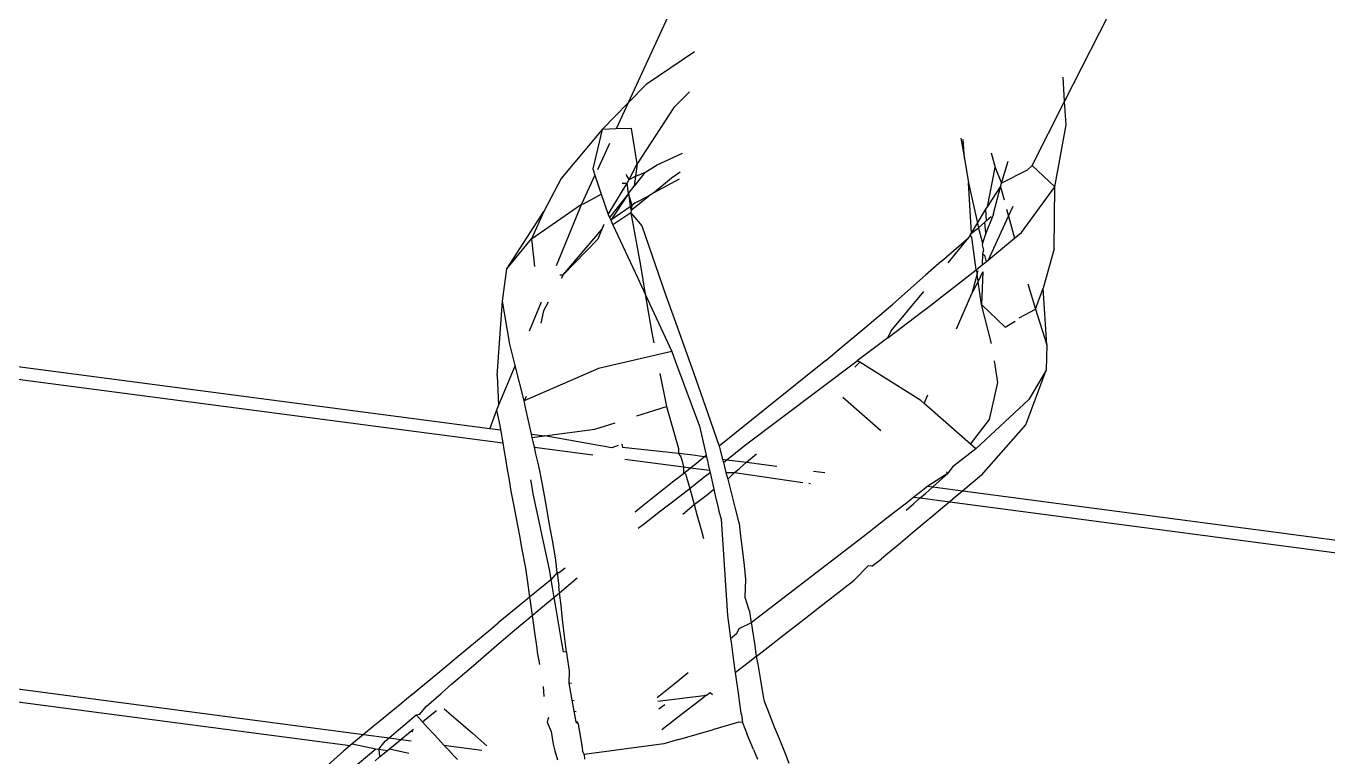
# Model space of a CAD drawing. Header units: inches. Extents: x 3324238 to 135265466, y -1036581 to 20094598.
# Drawn here: x 3354727.012 to 3354727.81, y -519085.659 to -519085.211 of the extents above; entities that cross this region are included whole.
import ezdxf

# ---------------------------------------------------------------- set-up
doc = ezdxf.new("R2010")
doc.units = ezdxf.units.IN
doc.header["$MEASUREMENT"] = 0
doc.layers.add('FURNITURE', color=32, linetype='Continuous', lineweight=13)

msp = doc.modelspace()

# ---------------------------------------------------------------- linework, layer by layer
for p, q in [((3354724.15315, -519085.04399, 0.00267), (3354727.29604, -519085.45769, 0.00267)), ((3354724.15016, -519085.05143, 0.00267), (3354727.30391, -519085.46655, 0.00267)), ((3354727.64859, -519085.25701, 0.00267), (3354727.68551, -519085.18426, 0.00267)), ((3354727.40988, -519085.19502, 0.00267), (3354727.38098, -519085.25782, 0.00267)), ((3354724.07855, -519085.23203, 0.00267), (3354727.21863, -519085.64536, 0.00267)), ((3354727.4215, -519085.22658, 0.00267), (3354727.39193, -519085.24659, 0.00267)), ((3354724.07592, -519085.23951, 0.00267), (3354727.21043, -519085.6521, 0.00267)), ((3354727.39193, -519085.24659, 0.00267), (3354727.38098, -519085.25782, 0.00267)), ((3354727.64859, -519085.25701, 0.00267), (3354727.64763, -519085.24221, 0.00267)), ((3354727.41859, -519085.25115, 0.00267), (3354727.40886, -519085.2607, 0.00267)), ((3354727.62866, -519085.29629, 0.00267), (3354727.64859, -519085.25701, 0.00267)), ((3354727.64952, -519085.27132, 0.00267), (3354727.64859, -519085.25701, 0.00267)), ((3354727.38098, -519085.25782, 0.00267), (3354727.36491, -519085.27431, 0.00267)), ((3354727.38098, -519085.25782, 0.00267), (3354727.37356, -519085.27395, 0.00267)), ((3354727.40886, -519085.2607, 0.00267), (3354727.38635, -519085.29532, 0.00267)), ((3354727.64257, -519085.30949, 0.00267), (3354727.64952, -519085.27132, 0.00267)), ((3354727.36491, -519085.27431, 0.00267), (3354727.3398, -519085.30427, 0.00267)), ((3354727.36491, -519085.27431, 0.00267), (3354727.35919, -519085.29844, 0.00267)), ((3354727.37356, -519085.27395, 0.00267), (3354727.36491, -519085.27431, 0.00267)), ((3354727.38302, -519085.27356, 0.00267), (3354727.37356, -519085.27395, 0.00267)), ((3354727.38635, -519085.29532, 0.00267), (3354727.38302, -519085.27356, 0.00267)), ((3354727.58498, -519085.27965, 0.00267), (3354727.58711, -519085.29201, 0.00267)), ((3354727.58711, -519085.29201, 0.00267), (3354727.5864, -519085.28034, 0.00267)), ((3354727.36948, -519085.28281, 0.00267), (3354727.36207, -519085.29891, 0.00267)), ((3354727.39858, -519085.29585, 0.00267), (3354727.41413, -519085.2887, 0.00267)), ((3354727.60363, -519085.28867, 0.00267), (3354727.60589, -519085.29753, 0.00267)), ((3354727.38144, -519085.30493, 0.00267), (3354727.38635, -519085.29532, 0.00267)), ((3354727.38635, -519085.29532, 0.00267), (3354727.38538, -519085.30284, 0.00267)), ((3354727.39118, -519085.30054, 0.00267), (3354727.39858, -519085.29585, 0.00267)), ((3354727.58711, -519085.29201, 0.00267), (3354727.58972, -519085.30693, 0.00267)), ((3354727.60989, -519085.30722, 0.00267), (3354727.61389, -519085.29363, 0.00267)), ((3354727.62866, -519085.29629, 0.00267), (3354727.62559, -519085.29928, 0.00267)), ((3354727.64257, -519085.30949, 0.00267), (3354727.62866, -519085.29629, 0.00267)), ((3354727.3398, -519085.30427, 0.00267), (3354727.32906, -519085.32466, 0.00267)), ((3354727.3605, -519085.30232, 0.00267), (3354727.35233, -519085.32008, 0.00267)), ((3354727.35919, -519085.29844, 0.00267), (3354727.3605, -519085.30232, 0.00267)), ((3354727.3605, -519085.30232, 0.00267), (3354727.3644, -519085.31395, 0.00267)), ((3354727.38144, -519085.30493, 0.00267), (3354727.37968, -519085.30177, 0.00267)), ((3354727.38032, -519085.30712, 0.00267), (3354727.38144, -519085.30493, 0.00267)), ((3354727.38144, -519085.30493, 0.00267), (3354727.38538, -519085.30284, 0.00267)), ((3354727.39118, -519085.30054, 0.00267), (3354727.38459, -519085.30896, 0.00267)), ((3354727.38538, -519085.30284, 0.00267), (3354727.38459, -519085.30896, 0.00267)), ((3354727.38538, -519085.30284, 0.00267), (3354727.39118, -519085.30054, 0.00267)), ((3354727.40738, -519085.30404, 0.00267), (3354727.39664, -519085.31319, 0.00267)), ((3354727.41224, -519085.30463, 0.00267), (3354727.39664, -519085.31319, 0.00267)), ((3354727.41274, -519085.30041, 0.00267), (3354727.40738, -519085.30404, 0.00267)), ((3354727.6012, -519085.32163, 0.00267), (3354727.60589, -519085.29753, 0.00267)), ((3354727.60589, -519085.29753, 0.00267), (3354727.60989, -519085.30722, 0.00267)), ((3354727.62559, -519085.29928, 0.00267), (3354727.60989, -519085.30722, 0.00267)), ((3354727.36857, -519085.32635, 0.00267), (3354727.38032, -519085.30712, 0.00267)), ((3354727.37725, -519085.30714, 0.00267), (3354727.38032, -519085.30712, 0.00267)), ((3354727.38108, -519085.31346, 0.00267), (3354727.38032, -519085.30712, 0.00267)), ((3354727.38108, -519085.31346, 0.00267), (3354727.38459, -519085.30896, 0.00267)), ((3354727.58972, -519085.30693, 0.00267), (3354727.59516, -519085.33164, 0.00267)), ((3354727.59147, -519085.33776, 0.00267), (3354727.58972, -519085.30693, 0.00267)), ((3354727.6012, -519085.32163, 0.00267), (3354727.60919, -519085.30944, 0.00267)), ((3354727.60488, -519085.32584, 0.00267), (3354727.60919, -519085.30944, 0.00267)), ((3354727.60919, -519085.30944, 0.00267), (3354727.60989, -519085.30722, 0.00267)), ((3354727.60919, -519085.30944, 0.00267), (3354727.61142, -519085.31746, 0.00267)), ((3354727.62221, -519085.33747, 0.00267), (3354727.64257, -519085.30949, 0.00267)), ((3354727.64212, -519085.34744, 0.00267), (3354727.64257, -519085.30949, 0.00267)), ((3354727.32152, -519085.3414, 0.00267), (3354727.35233, -519085.32008, 0.00267)), ((3354727.35233, -519085.32008, 0.00267), (3354727.33673, -519085.35785, 0.00267)), ((3354727.35233, -519085.32008, 0.00267), (3354727.35342, -519085.31977, 0.00267)), ((3354727.35342, -519085.31977, 0.00267), (3354727.3644, -519085.31395, 0.00267)), ((3354727.3644, -519085.31395, 0.00267), (3354727.36857, -519085.32635, 0.00267)), ((3354727.38108, -519085.31346, 0.00267), (3354727.36948, -519085.3283, 0.00267)), ((3354727.38108, -519085.31346, 0.00267), (3354727.3702, -519085.32985, 0.00267)), ((3354727.38108, -519085.31346, 0.00267), (3354727.3812, -519085.31449, 0.00267)), ((3354727.3812, -519085.31449, 0.00267), (3354727.38205, -519085.32162, 0.00267)), ((3354727.3812, -519085.31449, 0.00267), (3354727.38305, -519085.32092, 0.00267)), ((3354727.38305, -519085.32092, 0.00267), (3354727.38205, -519085.32162, 0.00267)), ((3354727.38268, -519085.32383, 0.00267), (3354727.39342, -519085.31522, 0.00267)), ((3354727.38305, -519085.32092, 0.00267), (3354727.38268, -519085.32383, 0.00267)), ((3354727.38505, -519085.31954, 0.00267), (3354727.38305, -519085.32092, 0.00267)), ((3354727.39342, -519085.31522, 0.00267), (3354727.38505, -519085.31954, 0.00267)), ((3354727.39664, -519085.31319, 0.00267), (3354727.39342, -519085.31522, 0.00267)), ((3354727.30655, -519085.35964, 0.00267), (3354727.32906, -519085.32466, 0.00267)), ((3354727.32906, -519085.32466, 0.00267), (3354727.32152, -519085.3414, 0.00267)), ((3354727.36857, -519085.32635, 0.00267), (3354727.36948, -519085.3283, 0.00267)), ((3354727.36948, -519085.3283, 0.00267), (3354727.3702, -519085.32985, 0.00267)), ((3354727.38205, -519085.32162, 0.00267), (3354727.3702, -519085.32985, 0.00267)), ((3354727.38249, -519085.32531, 0.00267), (3354727.37156, -519085.33274, 0.00267)), ((3354727.38205, -519085.32162, 0.00267), (3354727.38268, -519085.32383, 0.00267)), ((3354727.38268, -519085.32383, 0.00267), (3354727.38249, -519085.32531, 0.00267)), ((3354727.38249, -519085.32531, 0.00267), (3354727.38844, -519085.35759, 0.00267)), ((3354727.38249, -519085.32531, 0.00267), (3354727.38926, -519085.33345, 0.00267)), ((3354727.59516, -519085.33164, 0.00267), (3354727.60035, -519085.32303, 0.00267)), ((3354727.60452, -519085.32715, 0.00267), (3354727.60025, -519085.33786, 0.00267)), ((3354727.60035, -519085.32303, 0.00267), (3354727.6012, -519085.32163, 0.00267)), ((3354727.6007, -519085.33011, 0.00267), (3354727.60035, -519085.32303, 0.00267)), ((3354727.6007, -519085.33011, 0.00267), (3354727.60348, -519085.32763, 0.00267)), ((3354727.60183, -519085.35421, 0.00267), (3354727.61417, -519085.3274, 0.00267)), ((3354727.60488, -519085.32584, 0.00267), (3354727.60452, -519085.32715, 0.00267)), ((3354727.61301, -519085.32321, 0.00267), (3354727.61417, -519085.3274, 0.00267)), ((3354727.61417, -519085.3274, 0.00267), (3354727.61694, -519085.32138, 0.00267)), ((3354727.61417, -519085.3274, 0.00267), (3354727.61794, -519085.34098, 0.00267)), ((3354727.34107, -519085.36332, 0.00267), (3354727.36462, -519085.33583, 0.00267)), ((3354727.36601, -519085.33249, 0.00267), (3354727.36222, -519085.34157, 0.00267)), ((3354727.36601, -519085.33249, 0.00267), (3354727.36462, -519085.33583, 0.00267)), ((3354727.3702, -519085.32985, 0.00267), (3354727.37156, -519085.33274, 0.00267)), ((3354727.37156, -519085.33274, 0.00267), (3354727.38681, -519085.36538, 0.00267)), ((3354727.38926, -519085.33345, 0.00267), (3354727.40403, -519085.37609, 0.00267)), ((3354727.59147, -519085.33776, 0.00267), (3354727.59516, -519085.33164, 0.00267)), ((3354727.59147, -519085.33776, 0.00267), (3354727.59579, -519085.33451, 0.00267)), ((3354727.59516, -519085.33164, 0.00267), (3354727.59579, -519085.33451, 0.00267)), ((3354727.59579, -519085.33451, 0.00267), (3354727.59957, -519085.33113, 0.00267)), ((3354727.59579, -519085.33451, 0.00267), (3354727.59603, -519085.33563, 0.00267)), ((3354727.59603, -519085.33563, 0.00267), (3354727.59832, -519085.34399, 0.00267)), ((3354727.59957, -519085.33113, 0.00267), (3354727.6007, -519085.33011, 0.00267)), ((3354727.60025, -519085.33786, 0.00267), (3354727.59957, -519085.33113, 0.00267)), ((3354727.30655, -519085.35964, 0.00267), (3354727.32152, -519085.3414, 0.00267)), ((3354727.32152, -519085.3414, 0.00267), (3354727.32333, -519085.35828, 0.00267)), ((3354727.36222, -519085.34157, 0.00267), (3354727.34107, -519085.36332, 0.00267)), ((3354727.57299, -519085.35493, 0.00267), (3354727.58976, -519085.34058, 0.00267)), ((3354727.57708, -519085.35598, 0.00267), (3354727.58976, -519085.34058, 0.00267)), ((3354727.58976, -519085.34058, 0.00267), (3354727.59064, -519085.33912, 0.00267)), ((3354727.59064, -519085.33912, 0.00267), (3354727.59147, -519085.33776, 0.00267)), ((3354727.59171, -519085.34027, 0.00267), (3354727.59064, -519085.33912, 0.00267)), ((3354727.59186, -519085.34187, 0.00267), (3354727.59171, -519085.34027, 0.00267)), ((3354727.59432, -519085.36038, 0.00267), (3354727.59186, -519085.34187, 0.00267)), ((3354727.59832, -519085.34399, 0.00267), (3354727.5981, -519085.34502, 0.00267)), ((3354727.60025, -519085.33786, 0.00267), (3354727.59832, -519085.34399, 0.00267)), ((3354727.60183, -519085.35421, 0.00267), (3354727.61794, -519085.34098, 0.00267)), ((3354727.61794, -519085.34098, 0.00267), (3354727.62221, -519085.33747, 0.00267)), ((3354727.5981, -519085.34502, 0.00267), (3354727.59882, -519085.34831, 0.00267)), ((3354727.59821, -519085.35057, 0.00267), (3354727.5981, -519085.35727, 0.00267)), ((3354727.59821, -519085.35057, 0.00267), (3354727.5981, -519085.35727, 0.00267)), ((3354727.59882, -519085.34831, 0.00267), (3354727.59821, -519085.35057, 0.00267)), ((3354727.59821, -519085.35057, 0.00267), (3354727.59947, -519085.35126, 0.00267)), ((3354727.59947, -519085.35126, 0.00267), (3354727.60038, -519085.3554, 0.00267)), ((3354727.64212, -519085.34744, 0.00267), (3354727.63538, -519085.37151, 0.00267)), ((3354727.30372, -519085.37949, 0.00267), (3354727.30655, -519085.35964, 0.00267)), ((3354727.38844, -519085.35759, 0.00267), (3354727.3914, -519085.37531, 0.00267)), ((3354727.57299, -519085.35493, 0.00267), (3354727.56323, -519085.36361, 0.00267)), ((3354727.56478, -519085.38335, 0.00267), (3354727.59432, -519085.36038, 0.00267)), ((3354727.59432, -519085.36038, 0.00267), (3354727.5981, -519085.35727, 0.00267)), ((3354727.59432, -519085.36038, 0.00267), (3354727.59493, -519085.36276, 0.00267)), ((3354727.59493, -519085.36276, 0.00267), (3354727.59548, -519085.3607, 0.00267)), ((3354727.5981, -519085.35727, 0.00267), (3354727.60038, -519085.3554, 0.00267)), ((3354727.60038, -519085.3554, 0.00267), (3354727.60183, -519085.35421, 0.00267)), ((3354727.33895, -519085.36336, 0.00267), (3354727.34107, -519085.36332, 0.00267)), ((3354727.34107, -519085.36332, 0.00267), (3354727.33984, -519085.36557, 0.00267)), ((3354727.38681, -519085.36538, 0.00267), (3354727.3914, -519085.37531, 0.00267)), ((3354727.56323, -519085.36361, 0.00267), (3354727.54332, -519085.38131, 0.00267)), ((3354727.59493, -519085.36276, 0.00267), (3354727.59166, -519085.3749, 0.00267)), ((3354727.59166, -519085.3749, 0.00267), (3354727.59565, -519085.36765, 0.00267)), ((3354727.59565, -519085.36765, 0.00267), (3354727.59493, -519085.36276, 0.00267)), ((3354727.59565, -519085.36765, 0.00267), (3354727.59847, -519085.36151, 0.00267)), ((3354727.5977, -519085.38163, 0.00267), (3354727.59565, -519085.36765, 0.00267)), ((3354727.59847, -519085.36151, 0.00267), (3354727.5977, -519085.38163, 0.00267)), ((3354727.3914, -519085.37531, 0.00267), (3354727.39538, -519085.39907, 0.00267)), ((3354727.3914, -519085.37531, 0.00267), (3354727.40762, -519085.4104, 0.00267)), ((3354727.40403, -519085.37609, 0.00267), (3354727.40908, -519085.39021, 0.00267)), ((3354727.54224, -519085.39777, 0.00267), (3354727.56219, -519085.37356, 0.00267)), ((3354727.58236, -519085.39651, 0.00267), (3354727.59166, -519085.3749, 0.00267)), ((3354727.62612, -519085.369, 0.00267), (3354727.63071, -519085.38453, 0.00267)), ((3354727.63071, -519085.38453, 0.00267), (3354727.63538, -519085.37151, 0.00267)), ((3354727.63761, -519085.4064, 0.00267), (3354727.63538, -519085.37151, 0.00267)), ((3354727.30054, -519085.42517, 0.00267), (3354727.30372, -519085.37949, 0.00267)), ((3354727.30821, -519085.40593, 0.00267), (3354727.30372, -519085.37949, 0.00267)), ((3354727.32752, -519085.38015, 0.00267), (3354727.32019, -519085.3979, 0.00267)), ((3354727.33184, -519085.38027, 0.00267), (3354727.32904, -519085.38542, 0.00267)), ((3354727.52596, -519085.39584, 0.00267), (3354727.54332, -519085.38131, 0.00267)), ((3354727.56086, -519085.38631, 0.00267), (3354727.56478, -519085.38335, 0.00267)), ((3354727.5977, -519085.38163, 0.00267), (3354727.6122, -519085.39553, 0.00267)), ((3354727.60376, -519085.40555, 0.00267), (3354727.5977, -519085.38163, 0.00267)), ((3354727.62065, -519085.38971, 0.00267), (3354727.63071, -519085.38453, 0.00267)), ((3354727.63071, -519085.38453, 0.00267), (3354727.63761, -519085.4064, 0.00267)), ((3354727.32904, -519085.38542, 0.00267), (3354727.32729, -519085.39314, 0.00267)), ((3354727.40908, -519085.39021, 0.00267), (3354727.42088, -519085.42324, 0.00267)), ((3354727.54009, -519085.402, 0.00267), (3354727.56086, -519085.38631, 0.00267)), ((3354727.6122, -519085.39553, 0.00267), (3354727.61833, -519085.39189, 0.00267)), ((3354727.39538, -519085.39907, 0.00267), (3354727.39658, -519085.40508, 0.00267)), ((3354727.51155, -519085.40792, 0.00267), (3354727.52596, -519085.39584, 0.00267)), ((3354727.54009, -519085.402, 0.00267), (3354727.54224, -519085.39777, 0.00267)), ((3354727.31151, -519085.41894, 0.00267), (3354727.30821, -519085.40593, 0.00267)), ((3354727.50203, -519085.41589, 0.00267), (3354727.51155, -519085.40792, 0.00267)), ((3354727.54009, -519085.402, 0.00267), (3354727.52143, -519085.4161, 0.00267)), ((3354727.63761, -519085.4064, 0.00267), (3354727.63729, -519085.42185, 0.00267)), ((3354727.40762, -519085.4104, 0.00267), (3354727.36261, -519085.42092, 0.00267)), ((3354727.40762, -519085.4104, 0.00267), (3354727.40996, -519085.4167, 0.00267)), ((3354727.40996, -519085.4167, 0.00267), (3354727.42468, -519085.45629, 0.00267)), ((3354727.45211, -519085.46839, 0.00267), (3354727.52143, -519085.4161, 0.00267)), ((3354727.50203, -519085.41589, 0.00267), (3354727.46585, -519085.44497, 0.00267)), ((3354727.52289, -519085.41702, 0.00267), (3354727.52143, -519085.4161, 0.00267)), ((3354727.60763, -519085.42945, 0.00267), (3354727.60565, -519085.41622, 0.00267)), ((3354727.31151, -519085.41894, 0.00267), (3354727.30144, -519085.44331, 0.00267)), ((3354727.31703, -519085.44074, 0.00267), (3354727.31151, -519085.41894, 0.00267)), ((3354727.36261, -519085.42092, 0.00267), (3354727.31703, -519085.44074, 0.00267)), ((3354727.40035, -519085.42388, 0.00267), (3354727.40443, -519085.44422, 0.00267)), ((3354727.42088, -519085.42324, 0.00267), (3354727.42966, -519085.44841, 0.00267)), ((3354727.51987, -519085.42002, 0.00267), (3354727.52289, -519085.41702, 0.00267)), ((3354727.5604, -519085.44047, 0.00267), (3354727.52289, -519085.41702, 0.00267)), ((3354727.62483, -519085.45533, 0.00267), (3354727.63729, -519085.42185, 0.00267)), ((3354727.63729, -519085.42185, 0.00267), (3354727.62671, -519085.43995, 0.00267)), ((3354727.30054, -519085.42517, 0.00267), (3354727.30144, -519085.44331, 0.00267)), ((3354727.60258, -519085.4522, 0.00267), (3354727.60763, -519085.42945, 0.00267)), ((3354727.31837, -519085.43795, 0.00267), (3354727.31703, -519085.44074, 0.00267)), ((3354727.31794, -519085.44478, 0.00267), (3354727.31703, -519085.44074, 0.00267)), ((3354727.51253, -519085.43854, 0.00267), (3354727.53591, -519085.45891, 0.00267)), ((3354727.5625, -519085.44232, 0.00267), (3354727.5604, -519085.44047, 0.00267)), ((3354727.5625, -519085.44232, 0.00267), (3354727.56466, -519085.4371, 0.00267)), ((3354727.62671, -519085.43995, 0.00267), (3354727.59408, -519085.47018, 0.00267)), ((3354727.30012, -519085.44651, 0.00267), (3354727.29604, -519085.45769, 0.00267)), ((3354727.30144, -519085.44331, 0.00267), (3354727.30012, -519085.44651, 0.00267)), ((3354727.30012, -519085.44651, 0.00267), (3354727.30207, -519085.45583, 0.00267)), ((3354727.3216, -519085.46106, 0.00267), (3354727.31794, -519085.44478, 0.00267)), ((3354727.38628, -519085.44995, 0.00267), (3354727.40443, -519085.44422, 0.00267)), ((3354727.40443, -519085.44422, 0.00267), (3354727.41174, -519085.46997, 0.00267)), ((3354727.42966, -519085.44841, 0.00267), (3354727.43666, -519085.46844, 0.00267)), ((3354727.46585, -519085.44497, 0.00267), (3354727.43666, -519085.46844, 0.00267)), ((3354727.59087, -519085.46735, 0.00267), (3354727.5625, -519085.44232, 0.00267)), ((3354727.30207, -519085.45583, 0.00267), (3354727.30254, -519085.45855, 0.00267)), ((3354727.36034, -519085.45815, 0.00267), (3354727.37291, -519085.45418, 0.00267)), ((3354727.42468, -519085.45629, 0.00267), (3354727.4253, -519085.45899, 0.00267)), ((3354727.59087, -519085.46735, 0.00267), (3354727.60258, -519085.4522, 0.00267)), ((3354727.59761, -519085.48639, 0.00267), (3354727.62483, -519085.45533, 0.00267)), ((3354727.29604, -519085.45769, 0.00267), (3354727.30254, -519085.45855, 0.00267)), ((3354727.30254, -519085.45855, 0.00267), (3354727.30289, -519085.46057, 0.00267)), ((3354727.30289, -519085.46057, 0.00267), (3354727.30331, -519085.46304, 0.00267)), ((3354727.30331, -519085.46304, 0.00267), (3354727.30391, -519085.46655, 0.00267)), ((3354727.3216, -519085.46106, 0.00267), (3354727.32964, -519085.46211, 0.00267)), ((3354727.32206, -519085.46309, 0.00267), (3354727.3216, -519085.46106, 0.00267)), ((3354727.32206, -519085.46309, 0.00267), (3354727.32964, -519085.46211, 0.00267)), ((3354727.32263, -519085.46559, 0.00267), (3354727.32206, -519085.46309, 0.00267)), ((3354727.32964, -519085.46211, 0.00267), (3354727.36034, -519085.45815, 0.00267)), ((3354727.37083, -519085.46951, 0.00267), (3354727.32964, -519085.46211, 0.00267)), ((3354727.4253, -519085.45899, 0.00267), (3354727.42873, -519085.4741, 0.00267)), ((3354727.30391, -519085.46655, 0.00267), (3354727.3046, -519085.47057, 0.00267)), ((3354727.3046, -519085.47057, 0.00267), (3354727.30559, -519085.47628, 0.00267)), ((3354727.32342, -519085.46912, 0.00267), (3354727.32263, -519085.46559, 0.00267)), ((3354727.32342, -519085.46912, 0.00267), (3354727.35918, -519085.47383, 0.00267)), ((3354727.32434, -519085.47319, 0.00267), (3354727.32342, -519085.46912, 0.00267)), ((3354727.37476, -519085.46805, 0.00267), (3354727.37083, -519085.46951, 0.00267)), ((3354727.37695, -519085.46724, 0.00267), (3354727.37734, -519085.46923, 0.00267)), ((3354727.41184, -519085.47293, 0.00267), (3354727.37734, -519085.46923, 0.00267)), ((3354727.41174, -519085.46997, 0.00267), (3354727.41184, -519085.47293, 0.00267)), ((3354727.43666, -519085.46844, 0.00267), (3354727.43873, -519085.47647, 0.00267)), ((3354727.44141, -519085.47683, 0.00267), (3354727.45211, -519085.46839, 0.00267)), ((3354727.59408, -519085.47018, 0.00267), (3354727.58047, -519085.4808, 0.00267)), ((3354727.59408, -519085.47018, 0.00267), (3354727.59087, -519085.46735, 0.00267)), ((3354727.30559, -519085.47628, 0.00267), (3354727.30652, -519085.48169, 0.00267)), ((3354727.32563, -519085.47892, 0.00267), (3354727.32434, -519085.47319, 0.00267)), ((3354727.32686, -519085.4844, 0.00267), (3354727.32563, -519085.47892, 0.00267)), ((3354727.37875, -519085.47641, 0.00267), (3354727.41492, -519085.48117, 0.00267)), ((3354727.41914, -519085.47389, 0.00267), (3354727.41184, -519085.47293, 0.00267)), ((3354727.41184, -519085.47293, 0.00267), (3354727.41319, -519085.47509, 0.00267)), ((3354727.41319, -519085.47509, 0.00267), (3354727.41393, -519085.47768, 0.00267)), ((3354727.41393, -519085.47768, 0.00267), (3354727.41492, -519085.48117, 0.00267)), ((3354727.41913, -519085.48172, 0.00267), (3354727.42275, -519085.47885, 0.00267)), ((3354727.42759, -519085.47501, 0.00267), (3354727.41914, -519085.47389, 0.00267)), ((3354727.42275, -519085.47885, 0.00267), (3354727.42546, -519085.4767, 0.00267)), ((3354727.42546, -519085.4767, 0.00267), (3354727.42759, -519085.47501, 0.00267)), ((3354727.42759, -519085.47501, 0.00267), (3354727.42873, -519085.4741, 0.00267)), ((3354727.42898, -519085.47519, 0.00267), (3354727.42759, -519085.47501, 0.00267)), ((3354727.42873, -519085.4741, 0.00267), (3354727.42898, -519085.47519, 0.00267)), ((3354727.42898, -519085.47519, 0.00267), (3354727.42945, -519085.47723, 0.00267)), ((3354727.42945, -519085.47723, 0.00267), (3354727.43003, -519085.47981, 0.00267)), ((3354727.43003, -519085.47981, 0.00267), (3354727.43082, -519085.48326, 0.00267)), ((3354727.43873, -519085.47647, 0.00267), (3354727.44141, -519085.47683, 0.00267)), ((3354727.43873, -519085.47647, 0.00267), (3354727.43926, -519085.47852, 0.00267)), ((3354727.43926, -519085.47852, 0.00267), (3354727.44141, -519085.47683, 0.00267)), ((3354727.43926, -519085.47852, 0.00267), (3354727.43994, -519085.48113, 0.00267)), ((3354727.44141, -519085.47683, 0.00267), (3354727.45348, -519085.47841, 0.00267)), ((3354727.44889, -519085.48231, 0.00267), (3354727.45146, -519085.48012, 0.00267)), ((3354727.45146, -519085.48012, 0.00267), (3354727.45348, -519085.47841, 0.00267)), ((3354727.45348, -519085.47841, 0.00267), (3354727.4597, -519085.47312, 0.00267)), ((3354727.45348, -519085.47841, 0.00267), (3354727.46727, -519085.48023, 0.00267)), ((3354727.46727, -519085.48023, 0.00267), (3354727.47214, -519085.48087, 0.00267)), ((3354727.30652, -519085.48169, 0.00267), (3354727.30784, -519085.48936, 0.00267)), ((3354727.32715, -519085.48571, 0.00267), (3354727.32686, -519085.4844, 0.00267)), ((3354727.32829, -519085.49206, 0.00267), (3354727.32715, -519085.48571, 0.00267)), ((3354727.40885, -519085.48987, 0.00267), (3354727.41474, -519085.4852, 0.00267)), ((3354727.41492, -519085.48117, 0.00267), (3354727.41474, -519085.4852, 0.00267)), ((3354727.41474, -519085.4852, 0.00267), (3354727.41913, -519085.48172, 0.00267)), ((3354727.41611, -519085.48539, 0.00267), (3354727.41474, -519085.4852, 0.00267)), ((3354727.41492, -519085.48117, 0.00267), (3354727.41913, -519085.48172, 0.00267)), ((3354727.41611, -519085.48539, 0.00267), (3354727.41672, -519085.4875, 0.00267)), ((3354727.41672, -519085.4875, 0.00267), (3354727.41769, -519085.49104, 0.00267)), ((3354727.41913, -519085.48172, 0.00267), (3354727.43082, -519085.48326, 0.00267)), ((3354727.4222, -519085.49163, 0.00267), (3354727.42817, -519085.48699, 0.00267)), ((3354727.42817, -519085.48699, 0.00267), (3354727.43114, -519085.48468, 0.00267)), ((3354727.43082, -519085.48326, 0.00267), (3354727.43114, -519085.48468, 0.00267)), ((3354727.43114, -519085.48468, 0.00267), (3354727.43177, -519085.48747, 0.00267)), ((3354727.43177, -519085.48747, 0.00267), (3354727.43305, -519085.49306, 0.00267)), ((3354727.43994, -519085.48113, 0.00267), (3354727.44083, -519085.48458, 0.00267)), ((3354727.44083, -519085.48458, 0.00267), (3354727.44606, -519085.48472, 0.00267)), ((3354727.44083, -519085.48458, 0.00267), (3354727.44192, -519085.48882, 0.00267)), ((3354727.44192, -519085.48882, 0.00267), (3354727.44606, -519085.48472, 0.00267)), ((3354727.44606, -519085.48472, 0.00267), (3354727.44889, -519085.48231, 0.00267)), ((3354727.44606, -519085.48472, 0.00267), (3354727.48807, -519085.4908, 0.00267)), ((3354727.49457, -519085.48382, 0.00267), (3354727.50158, -519085.48475, 0.00267)), ((3354727.57724, -519085.48498, 0.00267), (3354727.56475, -519085.49306, 0.00267)), ((3354727.56767, -519085.49345, 0.00267), (3354727.57724, -519085.48498, 0.00267)), ((3354727.57604, -519085.48425, 0.00267), (3354727.57724, -519085.48498, 0.00267)), ((3354727.57724, -519085.48498, 0.00267), (3354727.58047, -519085.4808, 0.00267)), ((3354727.59761, -519085.48639, 0.00267), (3354727.58622, -519085.49589, 0.00267)), ((3354727.30784, -519085.48936, 0.00267), (3354727.30899, -519085.4961, 0.00267)), ((3354727.30899, -519085.4961, 0.00267), (3354727.31072, -519085.50533, 0.00267)), ((3354727.32107, -519085.48919, 0.00267), (3354727.32139, -519085.49115, 0.00267)), ((3354727.32139, -519085.49115, 0.00267), (3354727.32246, -519085.49777, 0.00267)), ((3354727.32947, -519085.49871, 0.00267), (3354727.32829, -519085.49206, 0.00267)), ((3354727.39503, -519085.50084, 0.00267), (3354727.40296, -519085.49455, 0.00267)), ((3354727.40296, -519085.49455, 0.00267), (3354727.40885, -519085.48987, 0.00267)), ((3354727.40812, -519085.50257, 0.00267), (3354727.41618, -519085.49631, 0.00267)), ((3354727.41618, -519085.49631, 0.00267), (3354727.41862, -519085.49441, 0.00267)), ((3354727.41769, -519085.49104, 0.00267), (3354727.41862, -519085.49441, 0.00267)), ((3354727.41862, -519085.49441, 0.00267), (3354727.4222, -519085.49163, 0.00267)), ((3354727.41862, -519085.49441, 0.00267), (3354727.41926, -519085.49672, 0.00267)), ((3354727.42952, -519085.49809, 0.00267), (3354727.43347, -519085.4949, 0.00267)), ((3354727.43305, -519085.49306, 0.00267), (3354727.43347, -519085.4949, 0.00267)), ((3354727.43347, -519085.4949, 0.00267), (3354727.43434, -519085.49873, 0.00267)), ((3354727.44192, -519085.48882, 0.00267), (3354727.44337, -519085.49441, 0.00267)), ((3354727.44337, -519085.49441, 0.00267), (3354727.44485, -519085.50013, 0.00267)), ((3354727.49162, -519085.49126, 0.00267), (3354727.49273, -519085.49141, 0.00267)), ((3354727.56475, -519085.49306, 0.00267), (3354727.55972, -519085.49699, 0.00267)), ((3354727.56316, -519085.49744, 0.00267), (3354727.56767, -519085.49345, 0.00267)), ((3354727.56475, -519085.49306, 0.00267), (3354727.56767, -519085.49345, 0.00267)), ((3354727.56767, -519085.49345, 0.00267), (3354727.58622, -519085.49589, 0.00267)), ((3354727.58622, -519085.49589, 0.00267), (3354727.58146, -519085.49986, 0.00267)), ((3354727.58622, -519085.49589, 0.00267), (3354731.37885, -519085.99636, 0.00267)), ((3354727.32246, -519085.49777, 0.00267), (3354727.32275, -519085.49959, 0.00267)), ((3354727.32275, -519085.49959, 0.00267), (3354727.3244, -519085.50713, 0.00267)), ((3354727.33113, -519085.50801, 0.00267), (3354727.32947, -519085.49871, 0.00267)), ((3354727.38787, -519085.50652, 0.00267), (3354727.39503, -519085.50084, 0.00267)), ((3354727.40081, -519085.50825, 0.00267), (3354727.40812, -519085.50257, 0.00267)), ((3354727.41448, -519085.51024, 0.00267), (3354727.42136, -519085.50431, 0.00267)), ((3354727.41926, -519085.49672, 0.00267), (3354727.42136, -519085.50431, 0.00267)), ((3354727.42136, -519085.50431, 0.00267), (3354727.42952, -519085.49809, 0.00267)), ((3354727.42136, -519085.50431, 0.00267), (3354727.42328, -519085.51125, 0.00267)), ((3354727.43434, -519085.49873, 0.00267), (3354727.43605, -519085.50624, 0.00267)), ((3354727.44485, -519085.50013, 0.00267), (3354727.44679, -519085.50766, 0.00267)), ((3354727.55153, -519085.50338, 0.00267), (3354727.54575, -519085.50789, 0.00267)), ((3354727.55146, -519085.5078, 0.00267), (3354727.55581, -519085.50395, 0.00267)), ((3354727.55617, -519085.49976, 0.00267), (3354727.55153, -519085.50338, 0.00267)), ((3354727.55581, -519085.50395, 0.00267), (3354727.55997, -519085.50026, 0.00267)), ((3354727.55972, -519085.49699, 0.00267), (3354727.55617, -519085.49976, 0.00267)), ((3354727.55617, -519085.49976, 0.00267), (3354727.55997, -519085.50026, 0.00267)), ((3354727.55997, -519085.50026, 0.00267), (3354727.56316, -519085.49744, 0.00267)), ((3354727.55997, -519085.50026, 0.00267), (3354727.57812, -519085.50265, 0.00267)), ((3354727.57812, -519085.50265, 0.00267), (3354727.57371, -519085.50633, 0.00267)), ((3354727.58146, -519085.49986, 0.00267), (3354727.57812, -519085.50265, 0.00267)), ((3354727.57812, -519085.50265, 0.00267), (3354731.38392, -519086.00329, 0.00267)), ((3354727.31072, -519085.50533, 0.00267), (3354727.31214, -519085.5129, 0.00267)), ((3354727.3244, -519085.50713, 0.00267), (3354727.32608, -519085.51477, 0.00267)), ((3354727.33248, -519085.51562, 0.00267), (3354727.33113, -519085.50801, 0.00267)), ((3354727.38511, -519085.50871, 0.00267), (3354727.38787, -519085.50652, 0.00267)), ((3354727.39097, -519085.51589, 0.00267), (3354727.40081, -519085.50825, 0.00267)), ((3354727.42328, -519085.51125, 0.00267), (3354727.42583, -519085.52048, 0.00267)), ((3354727.43605, -519085.50624, 0.00267), (3354727.43655, -519085.50846, 0.00267)), ((3354727.43655, -519085.50846, 0.00267), (3354727.438, -519085.51322, 0.00267)), ((3354727.44679, -519085.50766, 0.00267), (3354727.44859, -519085.51463, 0.00267)), ((3354727.54575, -519085.50789, 0.00267), (3354727.53952, -519085.51275, 0.00267)), ((3354727.56828, -519085.51086, 0.00267), (3354727.56236, -519085.5158, 0.00267)), ((3354727.57371, -519085.50633, 0.00267), (3354727.56828, -519085.51086, 0.00267)), ((3354727.31214, -519085.5129, 0.00267), (3354727.31414, -519085.52356, 0.00267)), ((3354727.32608, -519085.51477, 0.00267), (3354727.32842, -519085.52544, 0.00267)), ((3354727.33437, -519085.52622, 0.00267), (3354727.33248, -519085.51562, 0.00267)), ((3354727.38711, -519085.51889, 0.00267), (3354727.39097, -519085.51589, 0.00267)), ((3354727.42583, -519085.52048, 0.00267), (3354727.42713, -519085.52519, 0.00267)), ((3354727.438, -519085.51322, 0.00267), (3354727.44178, -519085.57235, 0.00267)), ((3354727.44859, -519085.51463, 0.00267), (3354727.44893, -519085.51594, 0.00267)), ((3354727.44893, -519085.51594, 0.00267), (3354727.44983, -519085.52364, 0.00267)), ((3354727.53172, -519085.51883, 0.00267), (3354727.52766, -519085.52201, 0.00267)), ((3354727.53952, -519085.51275, 0.00267), (3354727.53172, -519085.51883, 0.00267)), ((3354727.56236, -519085.5158, 0.00267), (3354727.55504, -519085.5219, 0.00267)), ((3354727.31414, -519085.52356, 0.00267), (3354727.31568, -519085.53179, 0.00267)), ((3354727.32842, -519085.52544, 0.00267), (3354727.33024, -519085.53375, 0.00267)), ((3354727.33584, -519085.5345, 0.00267), (3354727.33437, -519085.52622, 0.00267)), ((3354727.44983, -519085.52364, 0.00267), (3354727.45075, -519085.53147, 0.00267)), ((3354727.52766, -519085.52201, 0.00267), (3354727.45636, -519085.57678, 0.00267)), ((3354727.54785, -519085.52791, 0.00267), (3354727.53891, -519085.53537, 0.00267)), ((3354727.55504, -519085.5219, 0.00267), (3354727.54785, -519085.52791, 0.00267)), ((3354727.31568, -519085.53179, 0.00267), (3354727.31784, -519085.54333, 0.00267)), ((3354727.33024, -519085.53375, 0.00267), (3354727.33189, -519085.5413, 0.00267)), ((3354727.33656, -519085.53852, 0.00267), (3354727.33584, -519085.5345, 0.00267)), ((3354727.45075, -519085.53147, 0.00267), (3354727.45194, -519085.5417, 0.00267)), ((3354727.53891, -519085.53537, 0.00267), (3354727.53599, -519085.5378, 0.00267)), ((3354727.31784, -519085.54333, 0.00267), (3354727.31905, -519085.55187, 0.00267)), ((3354727.33189, -519085.5413, 0.00267), (3354727.33257, -519085.54528, 0.00267)), ((3354727.3374, -519085.54591, 0.00267), (3354727.33656, -519085.53852, 0.00267)), ((3354727.34229, -519085.54325, 0.00267), (3354727.33881, -519085.5461, 0.00267)), ((3354727.45194, -519085.5417, 0.00267), (3354727.45294, -519085.55021, 0.00267)), ((3354727.51959, -519085.5506, 0.00267), (3354727.52819, -519085.54184, 0.00267)), ((3354727.53043, -519085.54214, 0.00267), (3354727.52819, -519085.54184, 0.00267)), ((3354727.53043, -519085.54214, 0.00267), (3354727.53599, -519085.5378, 0.00267)), ((3354727.31905, -519085.55187, 0.00267), (3354727.32037, -519085.56121, 0.00267)), ((3354727.33345, -519085.55049, 0.00267), (3354727.32997, -519085.55334, 0.00267)), ((3354727.33257, -519085.54528, 0.00267), (3354727.33345, -519085.55049, 0.00267)), ((3354727.3374, -519085.54591, 0.00267), (3354727.33345, -519085.55049, 0.00267)), ((3354727.33345, -519085.55049, 0.00267), (3354727.33403, -519085.55389, 0.00267)), ((3354727.3374, -519085.54591, 0.00267), (3354727.33881, -519085.5461, 0.00267)), ((3354727.3374, -519085.54591, 0.00267), (3354727.33837, -519085.55447, 0.00267)), ((3354727.34285, -519085.55507, 0.00267), (3354727.3497, -519085.54937, 0.00267)), ((3354727.45294, -519085.55021, 0.00267), (3354727.45254, -519085.56107, 0.00267)), ((3354727.51024, -519085.5579, 0.00267), (3354727.51959, -519085.5506, 0.00267)), ((3354727.32997, -519085.55334, 0.00267), (3354727.32037, -519085.56121, 0.00267)), ((3354727.33403, -519085.55389, 0.00267), (3354727.3353, -519085.56136, 0.00267)), ((3354727.3353, -519085.56136, 0.00267), (3354727.33883, -519085.55843, 0.00267)), ((3354727.33883, -519085.55843, 0.00267), (3354727.33837, -519085.55447, 0.00267)), ((3354727.33883, -519085.55843, 0.00267), (3354727.34285, -519085.55507, 0.00267)), ((3354727.33972, -519085.56628, 0.00267), (3354727.33883, -519085.55843, 0.00267)), ((3354727.49844, -519085.56711, 0.00267), (3354727.51024, -519085.5579, 0.00267)), ((3354727.31771, -519085.56338, 0.00267), (3354727.30892, -519085.57059, 0.00267)), ((3354727.32037, -519085.56121, 0.00267), (3354727.31771, -519085.56338, 0.00267)), ((3354727.32037, -519085.56121, 0.00267), (3354727.32073, -519085.56378, 0.00267)), ((3354727.32073, -519085.56378, 0.00267), (3354727.32195, -519085.57234, 0.00267)), ((3354727.32195, -519085.57234, 0.00267), (3354727.33081, -519085.56511, 0.00267)), ((3354727.33081, -519085.56511, 0.00267), (3354727.3353, -519085.56136, 0.00267)), ((3354727.3353, -519085.56136, 0.00267), (3354727.33606, -519085.5658, 0.00267)), ((3354727.33606, -519085.5658, 0.00267), (3354727.33752, -519085.57443, 0.00267)), ((3354727.3407, -519085.57486, 0.00267), (3354727.33972, -519085.56628, 0.00267)), ((3354727.45254, -519085.56107, 0.00267), (3354727.45475, -519085.56834, 0.00267)), ((3354727.45475, -519085.56834, 0.00267), (3354727.45526, -519085.57001, 0.00267)), ((3354727.48877, -519085.57466, 0.00267), (3354727.49844, -519085.56711, 0.00267)), ((3354727.30892, -519085.57059, 0.00267), (3354727.30119, -519085.57692, 0.00267)), ((3354727.31001, -519085.58243, 0.00267), (3354727.32195, -519085.57234, 0.00267)), ((3354727.32195, -519085.57234, 0.00267), (3354727.32363, -519085.58423, 0.00267)), ((3354727.33752, -519085.57443, 0.00267), (3354727.33959, -519085.58662, 0.00267)), ((3354727.34204, -519085.58665, 0.00267), (3354727.3407, -519085.57486, 0.00267)), ((3354727.44178, -519085.57235, 0.00267), (3354727.4428, -519085.57985, 0.00267)), ((3354727.45526, -519085.57001, 0.00267), (3354727.45636, -519085.57678, 0.00267)), ((3354727.47644, -519085.58428, 0.00267), (3354727.48877, -519085.57466, 0.00267)), ((3354727.28837, -519085.58759, 0.00267), (3354727.29668, -519085.58068, 0.00267)), ((3354727.29668, -519085.58068, 0.00267), (3354727.30119, -519085.57692, 0.00267)), ((3354727.30717, -519085.5848, 0.00267), (3354727.31001, -519085.58243, 0.00267)), ((3354727.32363, -519085.58423, 0.00267), (3354727.3248, -519085.59248, 0.00267)), ((3354727.4428, -519085.57985, 0.00267), (3354727.44373, -519085.58662, 0.00267)), ((3354727.44739, -519085.58367, 0.00267), (3354727.44373, -519085.58662, 0.00267)), ((3354727.44884, -519085.58065, 0.00267), (3354727.44739, -519085.58367, 0.00267)), ((3354727.45636, -519085.57678, 0.00267), (3354727.44884, -519085.58065, 0.00267)), ((3354727.45636, -519085.57678, 0.00267), (3354727.4567, -519085.57885, 0.00267)), ((3354727.4567, -519085.57885, 0.00267), (3354727.45717, -519085.58174, 0.00267)), ((3354727.45717, -519085.58174, 0.00267), (3354727.45863, -519085.59069, 0.00267)), ((3354727.46681, -519085.59179, 0.00267), (3354727.47644, -519085.58428, 0.00267)), ((3354727.27666, -519085.59734, 0.00267), (3354727.28837, -519085.58759, 0.00267)), ((3354727.29051, -519085.59916, 0.00267), (3354727.30184, -519085.5894, 0.00267)), ((3354727.30184, -519085.5894, 0.00267), (3354727.30717, -519085.5848, 0.00267)), ((3354727.3248, -519085.59248, 0.00267), (3354727.32513, -519085.59484, 0.00267)), ((3354727.33959, -519085.58662, 0.00267), (3354727.34104, -519085.59466, 0.00267)), ((3354727.34298, -519085.59492, 0.00267), (3354727.34204, -519085.58665, 0.00267)), ((3354727.44373, -519085.58662, 0.00267), (3354727.44401, -519085.58873, 0.00267)), ((3354727.44401, -519085.58873, 0.00267), (3354727.44559, -519085.60028, 0.00267)), ((3354727.45863, -519085.59069, 0.00267), (3354727.45944, -519085.59755, 0.00267)), ((3354727.45944, -519085.59755, 0.00267), (3354727.46681, -519085.59179, 0.00267)), ((3354727.26904, -519085.60368, 0.00267), (3354727.27666, -519085.59734, 0.00267)), ((3354727.28308, -519085.60556, 0.00267), (3354727.29051, -519085.59916, 0.00267)), ((3354727.32513, -519085.59484, 0.00267), (3354727.32644, -519085.6024, 0.00267)), ((3354727.34298, -519085.59492, 0.00267), (3354727.34104, -519085.59466, 0.00267)), ((3354727.34298, -519085.59492, 0.00267), (3354727.3432, -519085.59685, 0.00267)), ((3354727.3432, -519085.59685, 0.00267), (3354727.34477, -519085.6063, 0.00267)), ((3354727.44559, -519085.60028, 0.00267), (3354727.44658, -519085.60755, 0.00267)), ((3354727.45944, -519085.59755, 0.00267), (3354727.45443, -519085.60144, 0.00267)), ((3354727.45944, -519085.59755, 0.00267), (3354727.46051, -519085.60225, 0.00267)), ((3354727.25821, -519085.61269, 0.00267), (3354727.26904, -519085.60368, 0.00267)), ((3354727.27261, -519085.61458, 0.00267), (3354727.28308, -519085.60556, 0.00267)), ((3354727.34477, -519085.6063, 0.00267), (3354727.34449, -519085.61379, 0.00267)), ((3354727.41778, -519085.60751, 0.00267), (3354727.40882, -519085.61473, 0.00267)), ((3354727.45443, -519085.60144, 0.00267), (3354727.44658, -519085.60755, 0.00267)), ((3354727.44658, -519085.60755, 0.00267), (3354727.44676, -519085.60884, 0.00267)), ((3354727.46051, -519085.60225, 0.00267), (3354727.46192, -519085.61087, 0.00267)), ((3354727.25156, -519085.61823, 0.00267), (3354727.25821, -519085.61269, 0.00267)), ((3354727.26613, -519085.62017, 0.00267), (3354727.27261, -519085.61458, 0.00267)), ((3354727.3288, -519085.61595, 0.00267), (3354727.32918, -519085.62203, 0.00267)), ((3354727.34449, -519085.61379, 0.00267), (3354727.34638, -519085.62429, 0.00267)), ((3354727.34605, -519085.61399, 0.00267), (3354727.34449, -519085.61379, 0.00267)), ((3354727.40882, -519085.61473, 0.00267), (3354727.40065, -519085.62131, 0.00267)), ((3354727.44676, -519085.60884, 0.00267), (3354727.44827, -519085.61993, 0.00267)), ((3354727.46192, -519085.61087, 0.00267), (3354727.46373, -519085.62196, 0.00267)), ((3354727.24845, -519085.62081, 0.00267), (3354727.24378, -519085.62466, 0.00267)), ((3354727.24845, -519085.62081, 0.00267), (3354727.25156, -519085.61823, 0.00267)), ((3354727.25693, -519085.6281, 0.00267), (3354727.26613, -519085.62017, 0.00267)), ((3354727.34638, -519085.62429, 0.00267), (3354727.3476, -519085.63106, 0.00267)), ((3354727.34638, -519085.62429, 0.00267), (3354727.34779, -519085.62448, 0.00267)), ((3354727.40065, -519085.62131, 0.00267), (3354727.39873, -519085.62286, 0.00267)), ((3354727.39903, -519085.62491, 0.00267), (3354727.41406, -519085.62311, 0.00267)), ((3354727.41406, -519085.62311, 0.00267), (3354727.42888, -519085.62132, 0.00267)), ((3354727.42888, -519085.62132, 0.00267), (3354727.42475, -519085.62454, 0.00267)), ((3354727.42888, -519085.62132, 0.00267), (3354727.43113, -519085.61958, 0.00267)), ((3354727.43113, -519085.61958, 0.00267), (3354727.43257, -519085.62088, 0.00267)), ((3354727.44827, -519085.61993, 0.00267), (3354727.44935, -519085.62783, 0.00267)), ((3354727.46373, -519085.62196, 0.00267), (3354727.46422, -519085.62498, 0.00267)), ((3354727.23649, -519085.63066, 0.00267), (3354727.22858, -519085.63716, 0.00267)), ((3354727.24198, -519085.62614, 0.00267), (3354727.23649, -519085.63066, 0.00267)), ((3354727.24378, -519085.62466, 0.00267), (3354727.24198, -519085.62614, 0.00267)), ((3354727.25309, -519085.63287, 0.00267), (3354727.25693, -519085.6281, 0.00267)), ((3354727.25942, -519085.63372, 0.00267), (3354727.26323, -519085.63061, 0.00267)), ((3354727.26794, -519085.62955, 0.00267), (3354727.27517, -519085.63581, 0.00267)), ((3354727.3476, -519085.63106, 0.00267), (3354727.34878, -519085.6376, 0.00267)), ((3354727.3476, -519085.63106, 0.00267), (3354727.34891, -519085.63124, 0.00267)), ((3354727.39973, -519085.6297, 0.00267), (3354727.40339, -519085.62692, 0.00267)), ((3354727.42475, -519085.62454, 0.00267), (3354727.41368, -519085.63315, 0.00267)), ((3354727.44935, -519085.62783, 0.00267), (3354727.44996, -519085.63227, 0.00267)), ((3354727.44996, -519085.63227, 0.00267), (3354727.45032, -519085.6333, 0.00267)), ((3354727.46422, -519085.62498, 0.00267), (3354727.46628, -519085.6301, 0.00267)), ((3354727.46628, -519085.6301, 0.00267), (3354727.47051, -519085.64063, 0.00267)), ((3354727.22858, -519085.63716, 0.00267), (3354727.22451, -519085.64051, 0.00267)), ((3354727.23993, -519085.64256, 0.00267), (3354727.24393, -519085.63918, 0.00267)), ((3354727.24393, -519085.63918, 0.00267), (3354727.2508, -519085.63338, 0.00267)), ((3354727.2508, -519085.63338, 0.00267), (3354727.25309, -519085.63287, 0.00267)), ((3354727.25468, -519085.63758, 0.00267), (3354727.2508, -519085.63338, 0.00267)), ((3354727.25468, -519085.63758, 0.00267), (3354727.25942, -519085.63372, 0.00267)), ((3354727.25787, -519085.64102, 0.00267), (3354727.25468, -519085.63758, 0.00267)), ((3354727.27517, -519085.63581, 0.00267), (3354727.28536, -519085.64464, 0.00267)), ((3354727.33166, -519085.63626, 0.00267), (3354727.33115, -519085.63787, 0.00267)), ((3354727.33115, -519085.63787, 0.00267), (3354727.3336, -519085.6436, 0.00267)), ((3354727.33209, -519085.6349, 0.00267), (3354727.33166, -519085.63626, 0.00267)), ((3354727.34878, -519085.6376, 0.00267), (3354727.34992, -519085.63731, 0.00267)), ((3354727.34878, -519085.6376, 0.00267), (3354727.35015, -519085.6387, 0.00267)), ((3354727.35015, -519085.6387, 0.00267), (3354727.35043, -519085.64041, 0.00267)), ((3354727.35043, -519085.64041, 0.00267), (3354727.35136, -519085.64597, 0.00267)), ((3354727.40628, -519085.63891, 0.00267), (3354727.4016, -519085.64255, 0.00267)), ((3354727.41368, -519085.63315, 0.00267), (3354727.40628, -519085.63891, 0.00267)), ((3354727.44874, -519085.63777, 0.00267), (3354727.43263, -519085.64243, 0.00267)), ((3354727.45098, -519085.63806, 0.00267), (3354727.44874, -519085.63777, 0.00267)), ((3354727.45032, -519085.6333, 0.00267), (3354727.45098, -519085.63806, 0.00267)), ((3354727.45098, -519085.63806, 0.00267), (3354727.45396, -519085.64528, 0.00267)), ((3354727.21613, -519085.64741, 0.00267), (3354727.21165, -519085.6511, 0.00267)), ((3354727.21863, -519085.64536, 0.00267), (3354727.21613, -519085.64741, 0.00267)), ((3354727.22451, -519085.64051, 0.00267), (3354727.21863, -519085.64536, 0.00267)), ((3354727.21863, -519085.64536, 0.00267), (3354727.2342, -519085.6474, 0.00267)), ((3354727.23174, -519085.64948, 0.00267), (3354727.2342, -519085.6474, 0.00267)), ((3354727.2342, -519085.6474, 0.00267), (3354727.23993, -519085.64256, 0.00267)), ((3354727.2342, -519085.6474, 0.00267), (3354727.24147, -519085.64836, 0.00267)), ((3354727.23894, -519085.65043, 0.00267), (3354727.24147, -519085.64836, 0.00267)), ((3354727.24147, -519085.64836, 0.00267), (3354727.24737, -519085.64355, 0.00267)), ((3354727.24147, -519085.64836, 0.00267), (3354727.24784, -519085.6492, 0.00267)), ((3354727.24737, -519085.64355, 0.00267), (3354727.24917, -519085.64208, 0.00267)), ((3354727.24886, -519085.64375, 0.00267), (3354727.24737, -519085.64355, 0.00267)), ((3354727.26201, -519085.6455, 0.00267), (3354727.25787, -519085.64102, 0.00267)), ((3354727.26788, -519085.65184, 0.00267), (3354727.26201, -519085.6455, 0.00267)), ((3354727.28536, -519085.64464, 0.00267), (3354727.29077, -519085.64932, 0.00267)), ((3354727.3336, -519085.6436, 0.00267), (3354727.33494, -519085.65129, 0.00267)), ((3354727.35136, -519085.64597, 0.00267), (3354727.3526, -519085.65349, 0.00267)), ((3354727.4117, -519085.64848, 0.00267), (3354727.43263, -519085.64243, 0.00267)), ((3354727.45779, -519085.65454, 0.00267), (3354727.45396, -519085.64528, 0.00267)), ((3354727.47051, -519085.64063, 0.00267), (3354727.47343, -519085.64789, 0.00267)), ((3354727.47343, -519085.64789, 0.00267), (3354727.47713, -519085.65709, 0.00267)), ((3354727.17803, -519085.68091, 0.00267), (3354727.20639, -519085.65543, 0.00267)), ((3354727.21043, -519085.6521, 0.00267), (3354727.20639, -519085.65543, 0.00267)), ((3354727.20696, -519085.67041, 0.00267), (3354727.22618, -519085.65418, 0.00267)), ((3354727.21165, -519085.6511, 0.00267), (3354727.21043, -519085.6521, 0.00267)), ((3354727.21165, -519085.6511, 0.00267), (3354727.22618, -519085.65418, 0.00267)), ((3354727.22618, -519085.65418, 0.00267), (3354727.22798, -519085.65441, 0.00267)), ((3354727.22798, -519085.65441, 0.00267), (3354727.23174, -519085.64948, 0.00267)), ((3354727.22798, -519085.65441, 0.00267), (3354727.22829, -519085.65912, 0.00267)), ((3354727.22798, -519085.65441, 0.00267), (3354727.23321, -519085.6551, 0.00267)), ((3354727.22829, -519085.65912, 0.00267), (3354727.23321, -519085.6551, 0.00267)), ((3354727.23321, -519085.6551, 0.00267), (3354727.23444, -519085.6541, 0.00267)), ((3354727.23444, -519085.6541, 0.00267), (3354727.23894, -519085.65043, 0.00267)), ((3354727.23444, -519085.6541, 0.00267), (3354727.24641, -519085.65684, 0.00267)), ((3354727.26788, -519085.65184, 0.00267), (3354727.29107, -519085.65489, 0.00267)), ((3354727.27045, -519085.65461, 0.00267), (3354727.26788, -519085.65184, 0.00267)), ((3354727.27405, -519085.6585, 0.00267), (3354727.27045, -519085.65461, 0.00267)), ((3354727.29077, -519085.64932, 0.00267), (3354727.29414, -519085.65224, 0.00267)), ((3354727.33494, -519085.65129, 0.00267), (3354727.336, -519085.65533, 0.00267)), ((3354727.336, -519085.65533, 0.00267), (3354727.3375, -519085.661, 0.00267)), ((3354727.3526, -519085.65349, 0.00267), (3354727.35296, -519085.65561, 0.00267)), ((3354727.35381, -519085.65769, 0.00267), (3354727.35296, -519085.65561, 0.00267)), ((3354727.40284, -519085.65104, 0.00267), (3354727.35381, -519085.65769, 0.00267)), ((3354727.4117, -519085.64848, 0.00267), (3354727.40284, -519085.65104, 0.00267)), ((3354727.45779, -519085.65454, 0.00267), (3354727.46024, -519085.66048, 0.00267)), ((3354727.22569, -519085.6616, 0.00267), (3354727.22829, -519085.65912, 0.00267)), ((3354727.27614, -519085.66075, 0.00267), (3354727.27405, -519085.6585, 0.00267)), ((3354727.35381, -519085.65769, 0.00267), (3354727.35408, -519085.66044, 0.00267)), ((3354727.47713, -519085.65709, 0.00267), (3354727.47953, -519085.66305, 0.00267))]:
    msp.add_line(p, q)
at = {"layer": 'FURNITURE', "lineweight": 30}
msp.add_arc((3354732.75313, -519086.61744, 0.00267), 12.0161, 2.966283, 177.033717, dxfattribs=at)

doc.saveas('drawing.dxf')
